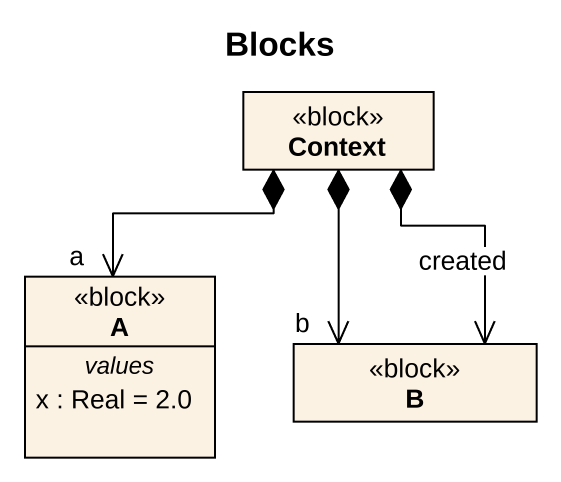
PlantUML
@startuml
title Blocks
hide circle
hide empty members
class Context <<block>>
class A <<block>> {
  -- values --
  x : Real = 2.0
}
class B <<block>>
Context *--> "a" A
Context *--> "b" B
Context *--> "created" B
@enduml
